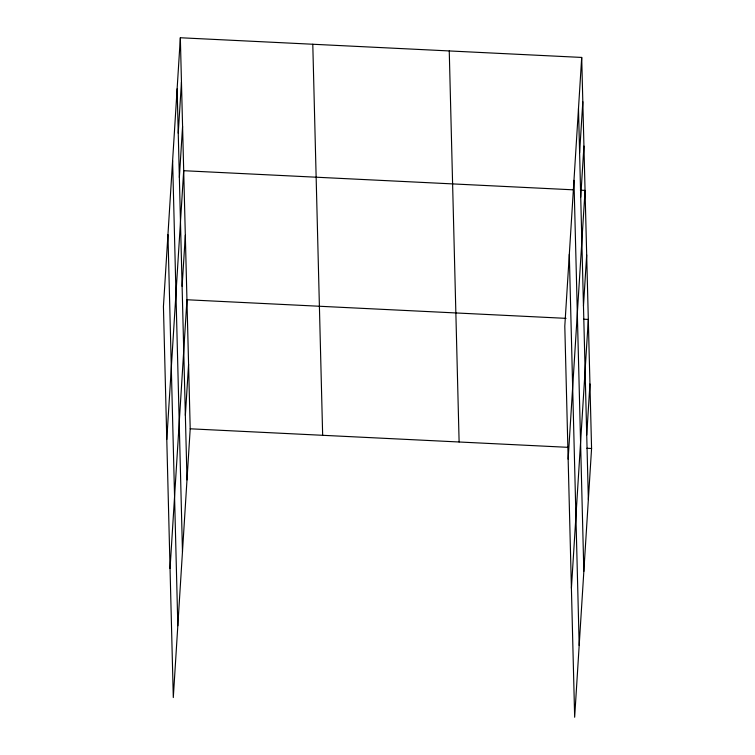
<?xml version="1.0" encoding="UTF-8"?>
<svg xmlns="http://www.w3.org/2000/svg" width="755" height="755" viewBox="0 0 755 755"><rect width="100%" height="100%" fill="white"/><g stroke="black" fill="none" stroke-linecap="round" stroke-linejoin="round"><path stroke-width="1.13" d="M180.341 37.75L163.429 306.511L173.301 697.563L190.203 428.802L180.341 37.75L581.699 57.437L591.571 448.489L574.659 717.25L564.797 326.198L581.699 57.437M178.246 133.163L181.455 82.068M179.36 177.482L182.578 126.387M166.789 439.467L183.691 170.706L573.338 189.826M182.106 286.324L185.324 235.23M170.045 568.515L186.947 299.754L566.042 318.355M185.362 415.373L188.58 364.278M579.604 152.85L582.822 101.755M580.727 197.168L583.936 146.083M568.147 459.153L585.059 190.402L580.369 190.166M583.473 306.011L586.682 254.916M571.403 588.202L588.315 319.44L583.624 319.214M586.729 435.059L589.938 383.965M190.203 428.802L568.128 447.337M586.88 448.262L591.571 448.489M578.49 108.531L588.353 499.584M573.97 180.36L583.832 571.412M569.308 254.369L579.179 645.421M449.253 50.944L459.115 441.996M312.787 44.252L322.659 435.295M177.123 88.845L186.995 479.887M172.612 160.673L182.474 551.726M167.95 234.682L177.821 625.725"/></g></svg>
